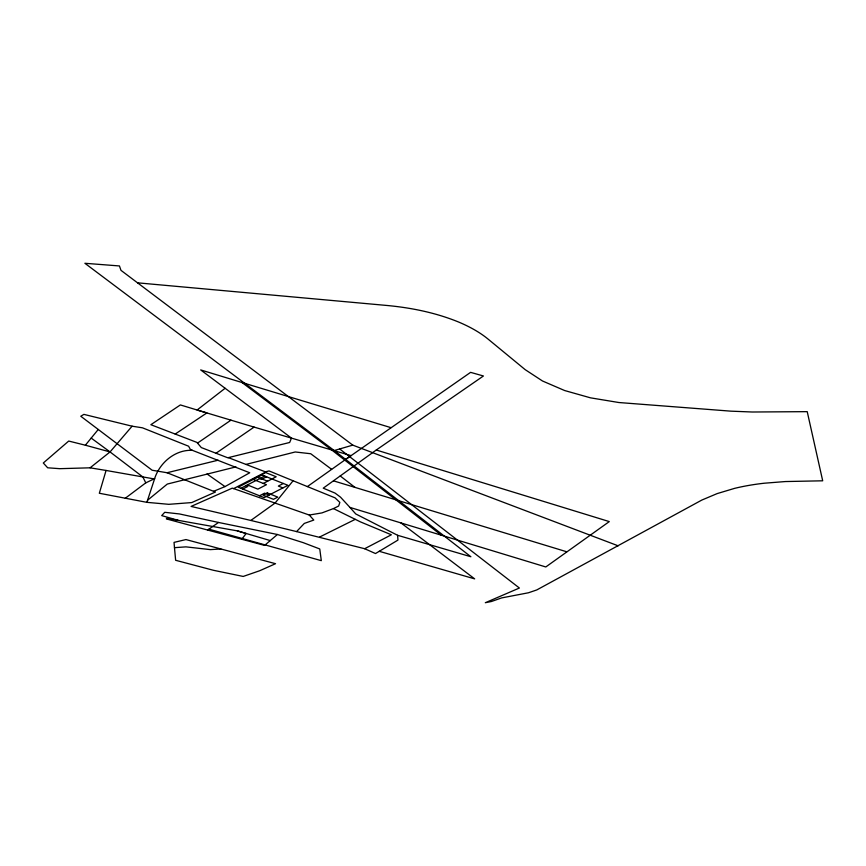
<?xml version="1.0" encoding="UTF-8"?>
<svg xmlns="http://www.w3.org/2000/svg" width="866" height="866" viewBox="0 0 866 866"><rect width="100%" height="100%" fill="white"/><g stroke="black" fill="none" stroke-linecap="round" stroke-linejoin="round"><path stroke-width="1.3" d="M192.414 450.331C175.105 449.465 159.485 462.866 154.505 478.985L106.074 470.455L99.33 493.252L146.863 502.334L168.773 504.326L191.754 502.572L215.396 492.04L167.051 472.739L152.167 470.238L80.776 416.243L83.894 414.381L132.108 426.191L142.457 427.815L188.593 446.217L190.477 449.595L249.733 472.771L224.998 486.595L213.588 491.314M146.863 502.334L154.657 478.638L145.769 482.86L125.256 498.264M241.841 539.226L246.128 533.478L237.316 530.869L166.802 518.312L166.315 518.896L264.574 545.407L277.423 534.495L303.295 542.679L319.76 548.957L321.308 560.659L209.02 529.191M309.27 515.043L321.946 512.91L333.464 508.58L338.649 506.015L339.851 502.421L335.077 497.853L293.087 480.771L275.096 503.049L250.815 520.455L191.094 506.426L232.294 488.143L309.27 515.043L313.795 520.065L304.291 523.432L296.583 531.583L250.815 520.455M106.074 470.455L90.086 467.813L59.7 468.679L47.673 467.792L43.3 462.996L68.717 441.054L85.366 445.211L98.237 429.493M90.086 467.813L110.047 451.933L132.108 426.191M147.534 500.267L167.279 484.072L235.953 466.893M277.423 534.495L218.524 522.458L207.678 530.014M225.106 388.293L197.102 410.008L180.377 404.931L150.857 424.708L196.95 442.407L201.313 447.581L227.747 457.778L289.655 442.483L291.485 438.109L200.685 369.923L245.024 383.432M376.266 450.017L609.296 521.592L545.797 566.959L349.951 507.422L340.5 497.138L335.066 493.1L323.235 488.164L376.266 450.017L483.434 375.985L470.595 372.358L344.711 460.073M307.387 486.584L351.033 455.624L331.732 449.974L242.004 382.512L390.923 427.642M215.991 453.243L254.095 427.1L334.579 450.818L470.877 556.741L397.581 535.285L355.753 513.949L349.951 507.422M197.524 443.089L230.962 420.162M175.181 434.061L206.877 412.93L197.102 410.008L254.095 427.1M296.583 531.583L364.651 548.719L391.367 534.787L360.321 521.83L333.464 508.58M233.625 488.608L266.75 471.515M262.052 474.904L238.193 487.212L264.108 497.614L287.956 485.306L261.435 474.795M240.889 488.294L264.736 475.986M242.772 489.052L247.828 486.443L245.944 485.685M266.631 476.744L261.575 479.353L259.681 478.595M263.318 483.434L276.2 476.776L265.732 472.576L252.85 479.234L266.468 484.7L257.873 489.128L247.405 484.928M259.519 495.774L264.574 493.165L269.164 495.006M283.377 483.466L278.322 486.075L282.901 487.915M319.662 537.007L355.233 519.351M334.222 450.536L352.776 445.135L120.98 270.344L119.443 265.949L84.89 263.286L334.579 450.818M228.343 457.627L245.966 464.414L295.23 451.976L310.732 453.741L331.602 469.307M167.051 472.739L218.145 460.192M174.477 547.669L175.636 560.28L213.404 570.283L243.205 576.442L259.67 570.748L275.529 563.701L185.952 539.561L174.044 542.387L174.477 547.669L185.93 546.868L210.384 549.618L220.884 548.979M137.651 282.836L387.871 305.557C411.935 307.885 435.869 312.788 458.32 321.914A135.897 61.064 2.3 0 1 488.045 339.071L525.186 369.652L542.506 380.997L564.664 390.544L590.515 397.84L618.898 402.528L730.861 411.155L752.283 412.01L807.22 411.653L822.7 480.803L785.386 481.55L764.288 483.217A136.72 61.432 2.3 0 0 734.649 488.348L717.156 493.598L701.839 500.061L536.747 589.952L528.444 592.777L501.63 597.919L491.358 601.524L485.317 602.714L519.394 588.025L339.656 448.956M218.524 522.458L179.468 513.949L164.735 512.304L161.704 515.606L178.201 520.336M85.366 445.211L110.047 451.933L142.858 476.95L145.769 482.86M379.254 551.306L474.665 578.878L400.503 522.577M237.316 530.869L270.409 540.622M333.475 480.846L566.721 551.772M618.151 545.818L352.776 445.135M245.966 464.414L265.429 471.862L269.045 470.92L293.087 480.771M257.137 477.014L267.605 481.215M364.651 548.719L375.508 553.547L397.97 540.081L397.581 535.285M207.039 473.973L224.998 486.595M91.201 438.088L110.047 451.933M340.23 475.975L354.995 487.385M331.732 449.974L441.086 534.993M267.28 492.906L262.983 495.125L273.45 499.325L277.748 497.106L267.28 492.906"/></g></svg>
